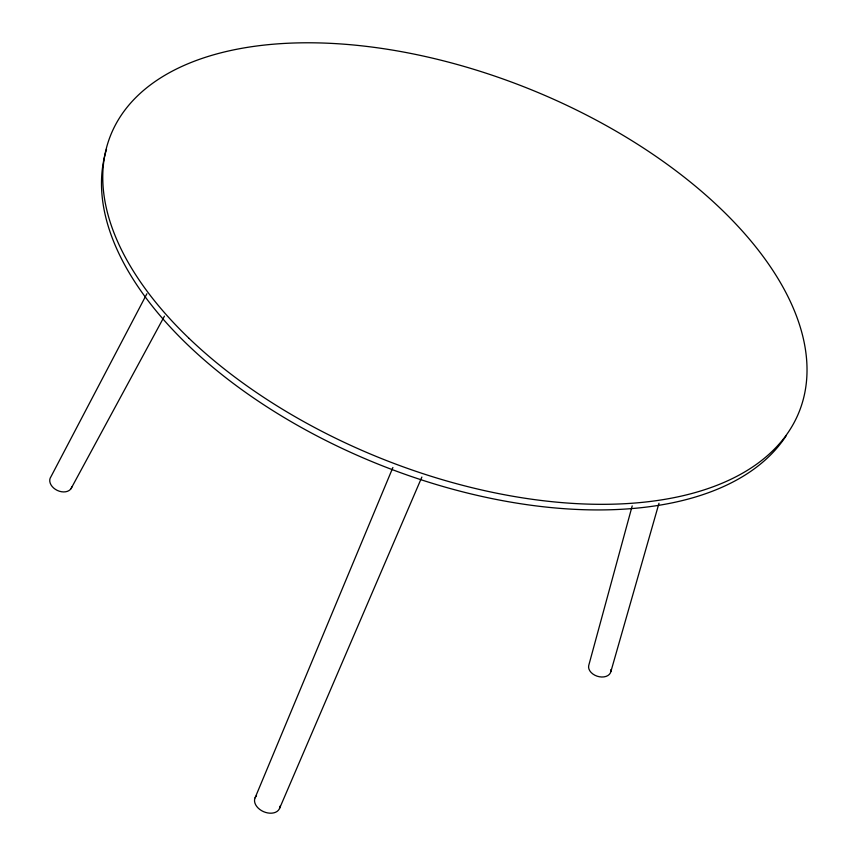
<?xml version="1.0" encoding="UTF-8"?>
<svg xmlns="http://www.w3.org/2000/svg" width="856" height="856" viewBox="0 0 856 856"><rect width="100%" height="100%" fill="white"/><g stroke="black" fill="none" stroke-linecap="round" stroke-linejoin="round"><path stroke-width="1.28" d="M632.199 505.896L588.735 665.487A11.492 8.014 17.7 0 0 599.371 676.764A11.492 8.014 17.7 0 0 610.938 669.553M610.852 671.682L658.992 503.253M255.099 797.803L392.893 467.504M279.527 808.492L421.88 477.038M146.911 293.726L50.943 476.739A11.727 8.453 25.4 0 0 57.266 490.402A11.727 8.453 25.4 0 0 71.915 486.764M70.973 488.755L164.438 316.142M280.051 806.106A13.332 9.234 23.5 0 1 263.562 811.659A13.332 9.234 23.5 0 1 256.5 795.812M786.097 435.865A369.931 199.566 21.9 0 1 367.631 459.8A369.931 199.566 21.9 0 1 106.519 149.34M189.133 338.43A370.98 199.041 21.9 0 0 787.83 432.911A370.98 199.041 21.9 0 0 387.725 49.327A370.98 199.041 21.9 0 0 189.133 338.43"/></g></svg>
